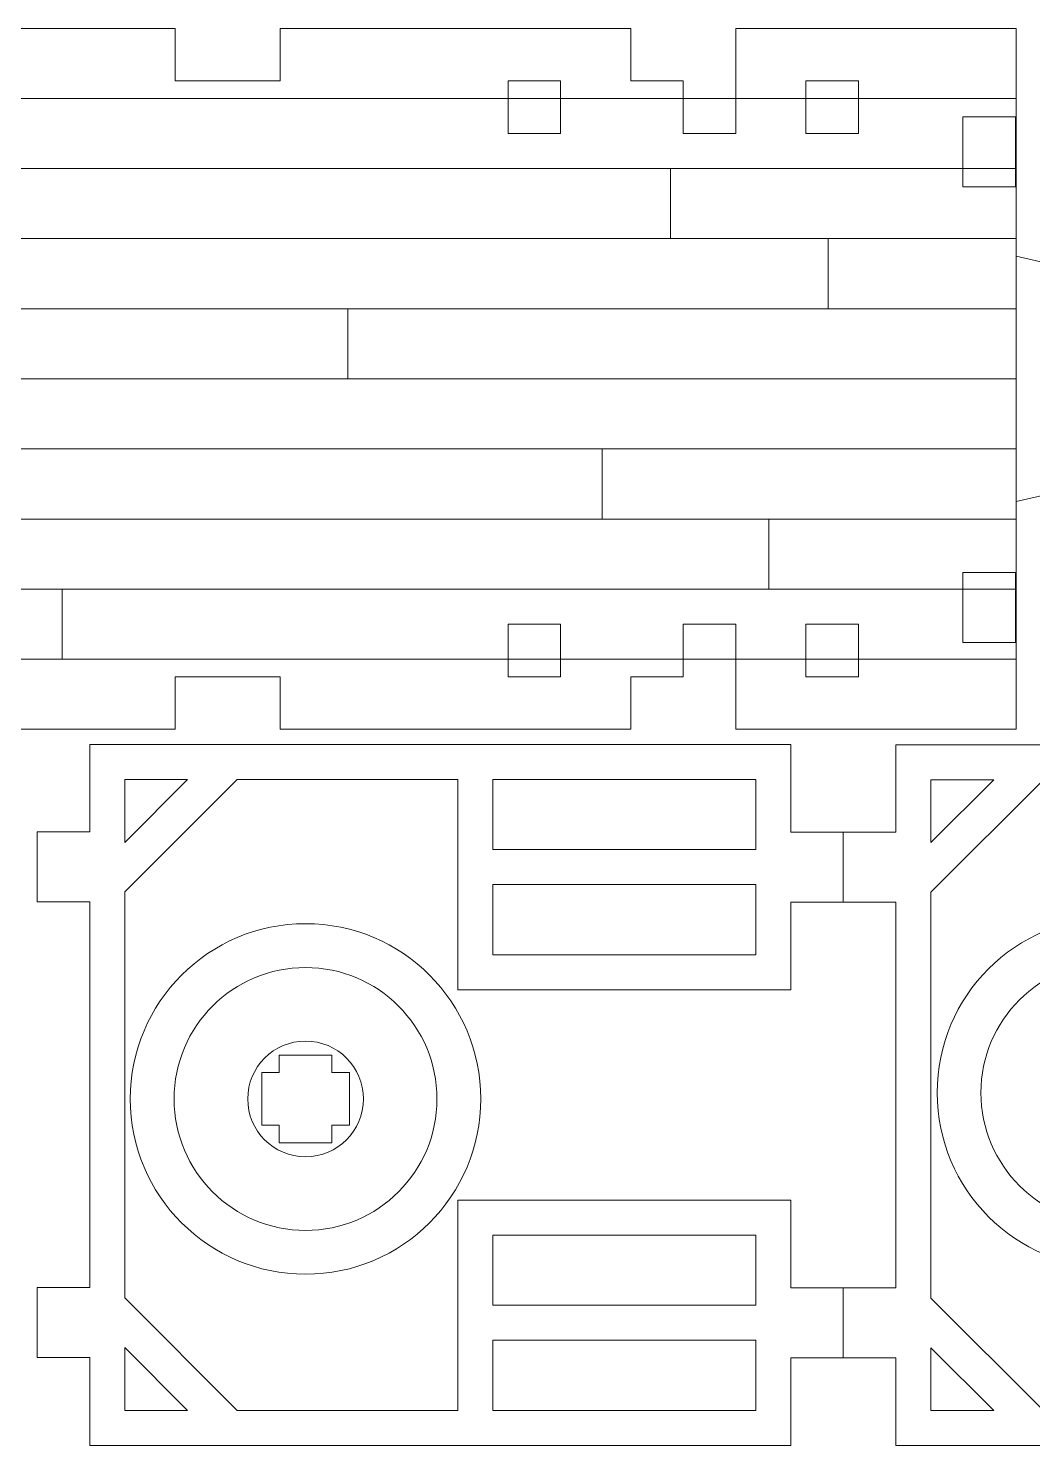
# Model space of a CAD drawing. Header units: millimetres. Extents: x -150 to 142, y -93 to 100.
# Drawn here: x -102 to -44.7, y 16.3 to 97.2 of the extents above; entities that cross this region are included whole.
import ezdxf

# ---------------------------------------------------------------- set-up
doc = ezdxf.new("R2010")
doc.units = ezdxf.units.MM
doc.header["$MEASUREMENT"] = 0
doc.layers.add('cut', color=7, linetype='Continuous')
doc.layers.add('cut light', color=7, linetype='Continuous')

msp = doc.modelspace()

# ---------------------------------------------------------------- linework, layer by layer
at = {"layer": 'cut', "lineweight": 0}
for points in [[(-48.6969, 88.1237), (-45.6969, 88.1237), (-45.6969, 92.1237), (-48.6969, 92.1237), (-48.6969, 88.1237)], [(-48.6969, 62.1237), (-45.6969, 62.1237), (-45.6969, 66.1237), (-48.6969, 66.1237), (-48.6969, 62.1237)]]:
    msp.add_lwpolyline(points, close=True, dxfattribs=at)
for centre in [(-40.1618, 36.4298), (-86.1994, 36.0771)]:
    msp.add_ellipse(centre, major_axis=(0, 10), ratio=1, dxfattribs=at)
for points, knots in [([(-45.646, 84.1685), (-45.646, 84.1685), (-37.2093, 82.2375), (-37.2093, 82.2375), (-37.2093, 82.2375), (-35.0231, 81.7372), (-33.646, 79.6911), (-33.646, 77.4483), (-33.646, 77.4483), (-33.646, 77.4483), (-33.646, 76.8887), (-33.646, 76.8887), (-33.646, 76.8887), (-33.646, 74.6459), (-35.0229, 72.5998), (-37.2093, 72.0995), (-37.2093, 72.0995), (-37.2093, 72.0995), (-45.646, 70.1685), (-45.646, 70.1685), (-45.646, 70.1685), (-45.646, 70.1685), (-45.646, 57.1685), (-45.646, 57.1685), (-45.646, 57.1685), (-45.646, 57.1685), (-61.646, 57.1685), (-61.646, 57.1685), (-61.646, 57.1685), (-61.646, 57.1685), (-61.646, 63.1685), (-61.646, 63.1685), (-61.646, 63.1685), (-61.646, 63.1685), (-64.646, 63.1685), (-64.646, 63.1685), (-64.646, 63.1685), (-64.646, 63.1685), (-64.646, 60.1685), (-64.646, 60.1685), (-64.646, 60.1685), (-64.646, 60.1685), (-67.646, 60.1685), (-67.646, 60.1685), (-67.646, 60.1685), (-67.646, 60.1685), (-67.646, 57.1685), (-67.646, 57.1685), (-67.646, 57.1685), (-67.646, 57.1685), (-87.646, 57.1685), (-87.646, 57.1685), (-87.646, 57.1685), (-87.646, 57.1685), (-87.646, 60.1685), (-87.646, 60.1685), (-87.646, 60.1685), (-87.646, 60.1685), (-93.646, 60.1685), (-93.646, 60.1685), (-93.646, 60.1685), (-93.646, 60.1685), (-93.646, 57.1685), (-93.646, 57.1685), (-93.646, 57.1685), (-93.646, 57.1685), (-113.646, 57.1685), (-113.646, 57.1685), (-113.646, 57.1685), (-113.646, 57.1685), (-113.646, 60.1685), (-113.646, 60.1685), (-113.646, 60.1685), (-113.646, 60.1685), (-116.646, 60.1685), (-116.646, 60.1685), (-116.646, 60.1685), (-116.646, 60.1685), (-116.646, 63.1685), (-116.646, 63.1685), (-116.646, 63.1685), (-116.646, 63.1685), (-119.646, 63.1685), (-119.646, 63.1685), (-119.646, 63.1685), (-119.646, 63.1685), (-119.646, 57.1685), (-119.646, 57.1685), (-119.646, 57.1685), (-119.646, 57.1685), (-135.646, 57.1685), (-135.646, 57.1685), (-135.646, 57.1685), (-135.646, 57.1685), (-135.646, 70.1685), (-135.646, 70.1685), (-135.646, 70.1685), (-135.646, 70.1685), (-144.0827, 72.0995), (-144.0827, 72.0995), (-144.0827, 72.0995), (-146.2691, 72.5999), (-147.646, 74.6457), (-147.646, 76.8887), (-147.646, 76.8887), (-147.646, 76.8887), (-147.646, 77.4483), (-147.646, 77.4483), (-147.646, 77.4483), (-147.646, 79.6913), (-146.269, 81.7371), (-144.0827, 82.2375), (-144.0827, 82.2375), (-144.0827, 82.2375), (-135.646, 84.1685), (-135.646, 84.1685), (-135.646, 84.1685), (-135.646, 84.1685), (-135.646, 97.1685), (-135.646, 97.1685), (-135.646, 97.1685), (-135.646, 97.1685), (-119.646, 97.1685), (-119.646, 97.1685), (-119.646, 97.1685), (-119.646, 97.1685), (-119.646, 91.1685), (-119.646, 91.1685), (-119.646, 91.1685), (-119.646, 91.1685), (-116.646, 91.1685), (-116.646, 91.1685), (-116.646, 91.1685), (-116.646, 91.1685), (-116.646, 94.1685), (-116.646, 94.1685), (-116.646, 94.1685), (-116.646, 94.1685), (-113.646, 94.1685), (-113.646, 94.1685), (-113.646, 94.1685), (-113.646, 94.1685), (-113.646, 97.1685), (-113.646, 97.1685), (-113.646, 97.1685), (-113.646, 97.1685), (-93.646, 97.1685), (-93.646, 97.1685), (-93.646, 97.1685), (-93.646, 97.1685), (-93.646, 94.1685), (-93.646, 94.1685), (-93.646, 94.1685), (-93.646, 94.1685), (-87.646, 94.1685), (-87.646, 94.1685), (-87.646, 94.1685), (-87.646, 94.1685), (-87.646, 97.1685), (-87.646, 97.1685), (-87.646, 97.1685), (-87.646, 97.1685), (-67.646, 97.1685), (-67.646, 97.1685), (-67.646, 97.1685), (-67.646, 97.1685), (-67.646, 94.1685), (-67.646, 94.1685), (-67.646, 94.1685), (-67.646, 94.1685), (-64.646, 94.1685), (-64.646, 94.1685), (-64.646, 94.1685), (-64.646, 94.1685), (-64.646, 91.1685), (-64.646, 91.1685), (-64.646, 91.1685), (-64.646, 91.1685), (-61.646, 91.1685), (-61.646, 91.1685), (-61.646, 91.1685), (-61.646, 91.1685), (-61.646, 97.1685), (-61.646, 97.1685), (-61.646, 97.1685), (-61.646, 97.1685), (-45.646, 97.1685), (-45.646, 97.1685), (-45.646, 97.1685), (-45.646, 97.1685), (-45.646, 84.1685), (-45.646, 84.1685)], [0, 0, 0, 0, 0.0204082, 0.0204082, 0.0204082, 0.0204082, 0.0408163, 0.0408163, 0.0408163, 0.0408163, 0.0612245, 0.0612245, 0.0612245, 0.0612245, 0.0816327, 0.0816327, 0.0816327, 0.0816327, 0.1020408, 0.1020408, 0.1020408, 0.1020408, 0.122449, 0.122449, 0.122449, 0.122449, 0.1428571, 0.1428571, 0.1428571, 0.1428571, 0.1632653, 0.1632653, 0.1632653, 0.1632653, 0.1836735, 0.1836735, 0.1836735, 0.1836735, 0.2040816, 0.2040816, 0.2040816, 0.2040816, 0.2244898, 0.2244898, 0.2244898, 0.2244898, 0.244898, 0.244898, 0.244898, 0.244898, 0.2653061, 0.2653061, 0.2653061, 0.2653061, 0.2857143, 0.2857143, 0.2857143, 0.2857143, 0.3061224, 0.3061224, 0.3061224, 0.3061224, 0.3265306, 0.3265306, 0.3265306, 0.3265306, 0.3469388, 0.3469388, 0.3469388, 0.3469388, 0.3673469, 0.3673469, 0.3673469, 0.3673469, 0.3877551, 0.3877551, 0.3877551, 0.3877551, 0.4081633, 0.4081633, 0.4081633, 0.4081633, 0.4285714, 0.4285714, 0.4285714, 0.4285714, 0.4489796, 0.4489796, 0.4489796, 0.4489796, 0.4693878, 0.4693878, 0.4693878, 0.4693878, 0.4897959, 0.4897959, 0.4897959, 0.4897959, 0.5102041, 0.5102041, 0.5102041, 0.5102041, 0.5306122, 0.5306122, 0.5306122, 0.5306122, 0.5510204, 0.5510204, 0.5510204, 0.5510204, 0.5714286, 0.5714286, 0.5714286, 0.5714286, 0.5918367, 0.5918367, 0.5918367, 0.5918367, 0.6122449, 0.6122449, 0.6122449, 0.6122449, 0.6326531, 0.6326531, 0.6326531, 0.6326531, 0.6530612, 0.6530612, 0.6530612, 0.6530612, 0.6734694, 0.6734694, 0.6734694, 0.6734694, 0.6938776, 0.6938776, 0.6938776, 0.6938776, 0.7142857, 0.7142857, 0.7142857, 0.7142857, 0.7346939, 0.7346939, 0.7346939, 0.7346939, 0.755102, 0.755102, 0.755102, 0.755102, 0.7755102, 0.7755102, 0.7755102, 0.7755102, 0.7959184, 0.7959184, 0.7959184, 0.7959184, 0.8163265, 0.8163265, 0.8163265, 0.8163265, 0.8367347, 0.8367347, 0.8367347, 0.8367347, 0.8571429, 0.8571429, 0.8571429, 0.8571429, 0.877551, 0.877551, 0.877551, 0.877551, 0.8979592, 0.8979592, 0.8979592, 0.8979592, 0.9183673, 0.9183673, 0.9183673, 0.9183673, 0.9387755, 0.9387755, 0.9387755, 0.9387755, 0.9591837, 0.9591837, 0.9591837, 0.9591837, 1, 1, 1, 1]), ([(-71.646, 91.1685), (-71.646, 91.1685), (-74.646, 91.1685), (-74.646, 91.1685), (-74.646, 91.1685), (-74.646, 91.1685), (-74.646, 94.1685), (-74.646, 94.1685), (-74.646, 94.1685), (-74.646, 94.1685), (-71.646, 94.1685), (-71.646, 94.1685), (-71.646, 94.1685), (-71.646, 94.1685), (-71.646, 91.1685), (-71.646, 91.1685)], [0, 0, 0, 0, 0.2, 0.2, 0.2, 0.2, 0.4, 0.4, 0.4, 0.4, 0.6, 0.6, 0.6, 0.6, 1, 1, 1, 1]), ([(-54.646, 91.1685), (-54.646, 91.1685), (-57.646, 91.1685), (-57.646, 91.1685), (-57.646, 91.1685), (-57.646, 91.1685), (-57.646, 94.1685), (-57.646, 94.1685), (-57.646, 94.1685), (-57.646, 94.1685), (-54.646, 94.1685), (-54.646, 94.1685), (-54.646, 94.1685), (-54.646, 94.1685), (-54.646, 91.1685), (-54.646, 91.1685)], [0, 0, 0, 0, 0.2, 0.2, 0.2, 0.2, 0.4, 0.4, 0.4, 0.4, 0.6, 0.6, 0.6, 0.6, 1, 1, 1, 1]), ([(-71.646, 60.1685), (-71.646, 60.1685), (-74.646, 60.1685), (-74.646, 60.1685), (-74.646, 60.1685), (-74.646, 60.1685), (-74.646, 63.1685), (-74.646, 63.1685), (-74.646, 63.1685), (-74.646, 63.1685), (-71.646, 63.1685), (-71.646, 63.1685), (-71.646, 63.1685), (-71.646, 63.1685), (-71.646, 60.1685), (-71.646, 60.1685)], [0, 0, 0, 0, 0.2, 0.2, 0.2, 0.2, 0.4, 0.4, 0.4, 0.4, 0.6, 0.6, 0.6, 0.6, 1, 1, 1, 1]), ([(-54.646, 60.1685), (-54.646, 60.1685), (-57.646, 60.1685), (-57.646, 60.1685), (-57.646, 60.1685), (-57.646, 60.1685), (-57.646, 63.1685), (-57.646, 63.1685), (-57.646, 63.1685), (-57.646, 63.1685), (-54.646, 63.1685), (-54.646, 63.1685), (-54.646, 63.1685), (-54.646, 63.1685), (-54.646, 60.1685), (-54.646, 60.1685)], [0, 0, 0, 0, 0.2, 0.2, 0.2, 0.2, 0.4, 0.4, 0.4, 0.4, 0.6, 0.6, 0.6, 0.6, 1, 1, 1, 1]), ([(-98.5156, 16.3045), (-98.5156, 16.3045), (-98.5156, 21.3163), (-98.5156, 21.3163), (-98.5156, 21.3163), (-98.5156, 21.3163), (-101.5156, 21.3163), (-101.5156, 21.3163), (-101.5156, 21.3163), (-101.5156, 21.3163), (-101.5156, 25.3163), (-101.5156, 25.3163), (-101.5156, 25.3163), (-101.5156, 25.3163), (-98.5156, 25.3163), (-98.5156, 25.3163), (-98.5156, 25.3163), (-98.5156, 25.3163), (-98.5156, 47.3163), (-98.5156, 47.3163), (-98.5156, 47.3163), (-98.5156, 47.3163), (-101.5156, 47.3163), (-101.5156, 47.3163), (-101.5156, 47.3163), (-101.5156, 47.3163), (-101.5156, 51.3163), (-101.5156, 51.3163), (-101.5156, 51.3163), (-101.5156, 51.3163), (-98.5156, 51.3163), (-98.5156, 51.3163), (-98.5156, 51.3163), (-98.5156, 51.3163), (-98.5156, 56.3045), (-98.5156, 56.3045), (-98.5156, 56.3045), (-98.5156, 56.3045), (-58.5156, 56.3045), (-58.5156, 56.3045), (-58.5156, 56.3045), (-58.5156, 56.3045), (-58.5156, 51.3045), (-58.5156, 51.3045), (-58.5156, 51.3045), (-58.5156, 51.3045), (-55.5156, 51.3045), (-55.5156, 51.3045), (-55.5156, 51.3045), (-55.5156, 51.3045), (-55.5156, 47.3045), (-55.5156, 47.3045), (-55.5156, 47.3045), (-55.5156, 47.3045), (-58.5156, 47.3045), (-58.5156, 47.3045), (-58.5156, 47.3045), (-58.5156, 47.3045), (-58.5156, 42.3045), (-58.5156, 42.3045), (-58.5156, 42.3045), (-58.5156, 42.3045), (-60.5156, 42.3045), (-60.5156, 42.3045), (-60.5156, 42.3045), (-60.5156, 42.3045), (-68.0156, 42.3045), (-68.0156, 42.3045), (-68.0156, 42.3045), (-68.0156, 42.3045), (-75.5156, 42.3045), (-75.5156, 42.3045), (-75.5156, 42.3045), (-75.5156, 42.3045), (-77.5156, 42.3045), (-77.5156, 42.3045), (-77.5156, 42.3045), (-77.5156, 42.3045), (-77.5156, 54.3045), (-77.5156, 54.3045), (-77.5156, 54.3045), (-77.5156, 54.3045), (-90.1014, 54.3045), (-90.1014, 54.3045), (-90.1014, 54.3045), (-90.1014, 54.3045), (-96.5156, 47.8903), (-96.5156, 47.8903), (-96.5156, 47.8903), (-96.5156, 47.8903), (-96.5156, 24.7187), (-96.5156, 24.7187), (-96.5156, 24.7187), (-96.5156, 24.7187), (-90.1014, 18.3045), (-90.1014, 18.3045), (-90.1014, 18.3045), (-90.1014, 18.3045), (-77.5156, 18.3045), (-77.5156, 18.3045), (-77.5156, 18.3045), (-77.5156, 18.3045), (-77.5156, 30.3045), (-77.5156, 30.3045), (-77.5156, 30.3045), (-77.5156, 30.3045), (-75.5156, 30.3045), (-75.5156, 30.3045), (-75.5156, 30.3045), (-75.5156, 30.3045), (-68.0156, 30.3045), (-68.0156, 30.3045), (-68.0156, 30.3045), (-68.0156, 30.3045), (-60.5156, 30.3045), (-60.5156, 30.3045), (-60.5156, 30.3045), (-60.5156, 30.3045), (-58.5156, 30.3045), (-58.5156, 30.3045), (-58.5156, 30.3045), (-58.5156, 30.3045), (-58.5156, 25.3045), (-58.5156, 25.3045), (-58.5156, 25.3045), (-58.5156, 25.3045), (-55.5156, 25.3045), (-55.5156, 25.3045), (-55.5156, 25.3045), (-55.5156, 25.3045), (-55.5156, 21.3045), (-55.5156, 21.3045), (-55.5156, 21.3045), (-55.5156, 21.3045), (-58.5156, 21.3045), (-58.5156, 21.3045), (-58.5156, 21.3045), (-58.5156, 21.3045), (-58.5156, 16.3045), (-58.5156, 16.3045), (-58.5156, 16.3045), (-58.5156, 16.3045), (-98.5156, 16.3045), (-98.5156, 16.3045)], [0, 0, 0, 0, 0.027027, 0.027027, 0.027027, 0.027027, 0.0540541, 0.0540541, 0.0540541, 0.0540541, 0.0810811, 0.0810811, 0.0810811, 0.0810811, 0.1081081, 0.1081081, 0.1081081, 0.1081081, 0.1351351, 0.1351351, 0.1351351, 0.1351351, 0.1621622, 0.1621622, 0.1621622, 0.1621622, 0.1891892, 0.1891892, 0.1891892, 0.1891892, 0.2162162, 0.2162162, 0.2162162, 0.2162162, 0.2432432, 0.2432432, 0.2432432, 0.2432432, 0.2702703, 0.2702703, 0.2702703, 0.2702703, 0.2972973, 0.2972973, 0.2972973, 0.2972973, 0.3243243, 0.3243243, 0.3243243, 0.3243243, 0.3513514, 0.3513514, 0.3513514, 0.3513514, 0.3783784, 0.3783784, 0.3783784, 0.3783784, 0.4054054, 0.4054054, 0.4054054, 0.4054054, 0.4324324, 0.4324324, 0.4324324, 0.4324324, 0.4594595, 0.4594595, 0.4594595, 0.4594595, 0.4864865, 0.4864865, 0.4864865, 0.4864865, 0.5135135, 0.5135135, 0.5135135, 0.5135135, 0.5405405, 0.5405405, 0.5405405, 0.5405405, 0.5675676, 0.5675676, 0.5675676, 0.5675676, 0.5945946, 0.5945946, 0.5945946, 0.5945946, 0.6216216, 0.6216216, 0.6216216, 0.6216216, 0.6486486, 0.6486486, 0.6486486, 0.6486486, 0.6756757, 0.6756757, 0.6756757, 0.6756757, 0.7027027, 0.7027027, 0.7027027, 0.7027027, 0.7297297, 0.7297297, 0.7297297, 0.7297297, 0.7567568, 0.7567568, 0.7567568, 0.7567568, 0.7837838, 0.7837838, 0.7837838, 0.7837838, 0.8108108, 0.8108108, 0.8108108, 0.8108108, 0.8378378, 0.8378378, 0.8378378, 0.8378378, 0.8648649, 0.8648649, 0.8648649, 0.8648649, 0.8918919, 0.8918919, 0.8918919, 0.8918919, 0.9189189, 0.9189189, 0.9189189, 0.9189189, 0.9459459, 0.9459459, 0.9459459, 0.9459459, 1, 1, 1, 1]), ([(-52.5156, 16.2927), (-52.5156, 16.2927), (-52.5156, 21.3045), (-52.5156, 21.3045), (-52.5156, 21.3045), (-52.5156, 21.3045), (-55.5156, 21.3045), (-55.5156, 21.3045), (-55.5156, 21.3045), (-55.5156, 21.3045), (-55.5156, 25.3045), (-55.5156, 25.3045), (-55.5156, 25.3045), (-55.5156, 25.3045), (-52.5156, 25.3045), (-52.5156, 25.3045), (-52.5156, 25.3045), (-52.5156, 25.3045), (-52.5156, 47.3045), (-52.5156, 47.3045), (-52.5156, 47.3045), (-52.5156, 47.3045), (-55.5156, 47.3045), (-55.5156, 47.3045), (-55.5156, 47.3045), (-55.5156, 47.3045), (-55.5156, 51.3045), (-55.5156, 51.3045), (-55.5156, 51.3045), (-55.5156, 51.3045), (-52.5156, 51.3045), (-52.5156, 51.3045), (-52.5156, 51.3045), (-52.5156, 51.3045), (-52.5156, 56.2927), (-52.5156, 56.2927), (-52.5156, 56.2927), (-52.5156, 56.2927), (-12.5156, 56.2927), (-12.5156, 56.2927), (-12.5156, 56.2927), (-12.5156, 56.2927), (-12.5156, 51.2927), (-12.5156, 51.2927), (-12.5156, 51.2927), (-12.5156, 51.2927), (-9.5156, 51.2927), (-9.5156, 51.2927), (-9.5156, 51.2927), (-9.5156, 51.2927), (-9.5156, 47.2927), (-9.5156, 47.2927), (-9.5156, 47.2927), (-9.5156, 47.2927), (-12.5156, 47.2927), (-12.5156, 47.2927), (-12.5156, 47.2927), (-12.5156, 47.2927), (-12.5156, 42.2927), (-12.5156, 42.2927), (-12.5156, 42.2927), (-12.5156, 42.2927), (-14.5156, 42.2927), (-14.5156, 42.2927), (-14.5156, 42.2927), (-14.5156, 42.2927), (-22.0156, 42.2927), (-22.0156, 42.2927), (-22.0156, 42.2927), (-22.0156, 42.2927), (-29.5156, 42.2927), (-29.5156, 42.2927), (-29.5156, 42.2927), (-29.5156, 42.2927), (-31.5156, 42.2927), (-31.5156, 42.2927), (-31.5156, 42.2927), (-31.5156, 42.2927), (-31.5156, 54.2927), (-31.5156, 54.2927), (-31.5156, 54.2927), (-31.5156, 54.2927), (-44.1014, 54.2927), (-44.1014, 54.2927), (-44.1014, 54.2927), (-44.1014, 54.2927), (-50.5156, 47.8785), (-50.5156, 47.8785), (-50.5156, 47.8785), (-50.5156, 47.8785), (-50.5156, 24.7069), (-50.5156, 24.7069), (-50.5156, 24.7069), (-50.5156, 24.7069), (-44.1014, 18.2927), (-44.1014, 18.2927), (-44.1014, 18.2927), (-44.1014, 18.2927), (-31.5156, 18.2927), (-31.5156, 18.2927), (-31.5156, 18.2927), (-31.5156, 18.2927), (-31.5156, 30.2927), (-31.5156, 30.2927), (-31.5156, 30.2927), (-31.5156, 30.2927), (-29.5156, 30.2927), (-29.5156, 30.2927), (-29.5156, 30.2927), (-29.5156, 30.2927), (-22.0156, 30.2927), (-22.0156, 30.2927), (-22.0156, 30.2927), (-22.0156, 30.2927), (-14.5156, 30.2927), (-14.5156, 30.2927), (-14.5156, 30.2927), (-14.5156, 30.2927), (-12.5156, 30.2927), (-12.5156, 30.2927), (-12.5156, 30.2927), (-12.5156, 30.2927), (-12.5156, 25.2927), (-12.5156, 25.2927), (-12.5156, 25.2927), (-12.5156, 25.2927), (-9.5156, 25.2927), (-9.5156, 25.2927), (-9.5156, 25.2927), (-9.5156, 25.2927), (-9.5156, 21.2927), (-9.5156, 21.2927), (-9.5156, 21.2927), (-9.5156, 21.2927), (-12.5156, 21.2927), (-12.5156, 21.2927), (-12.5156, 21.2927), (-12.5156, 21.2927), (-12.5156, 16.2927), (-12.5156, 16.2927), (-12.5156, 16.2927), (-12.5156, 16.2927), (-52.5156, 16.2927), (-52.5156, 16.2927)], [0, 0, 0, 0, 0.027027, 0.027027, 0.027027, 0.027027, 0.0540541, 0.0540541, 0.0540541, 0.0540541, 0.0810811, 0.0810811, 0.0810811, 0.0810811, 0.1081081, 0.1081081, 0.1081081, 0.1081081, 0.1351351, 0.1351351, 0.1351351, 0.1351351, 0.1621622, 0.1621622, 0.1621622, 0.1621622, 0.1891892, 0.1891892, 0.1891892, 0.1891892, 0.2162162, 0.2162162, 0.2162162, 0.2162162, 0.2432432, 0.2432432, 0.2432432, 0.2432432, 0.2702703, 0.2702703, 0.2702703, 0.2702703, 0.2972973, 0.2972973, 0.2972973, 0.2972973, 0.3243243, 0.3243243, 0.3243243, 0.3243243, 0.3513514, 0.3513514, 0.3513514, 0.3513514, 0.3783784, 0.3783784, 0.3783784, 0.3783784, 0.4054054, 0.4054054, 0.4054054, 0.4054054, 0.4324324, 0.4324324, 0.4324324, 0.4324324, 0.4594595, 0.4594595, 0.4594595, 0.4594595, 0.4864865, 0.4864865, 0.4864865, 0.4864865, 0.5135135, 0.5135135, 0.5135135, 0.5135135, 0.5405405, 0.5405405, 0.5405405, 0.5405405, 0.5675676, 0.5675676, 0.5675676, 0.5675676, 0.5945946, 0.5945946, 0.5945946, 0.5945946, 0.6216216, 0.6216216, 0.6216216, 0.6216216, 0.6486486, 0.6486486, 0.6486486, 0.6486486, 0.6756757, 0.6756757, 0.6756757, 0.6756757, 0.7027027, 0.7027027, 0.7027027, 0.7027027, 0.7297297, 0.7297297, 0.7297297, 0.7297297, 0.7567568, 0.7567568, 0.7567568, 0.7567568, 0.7837838, 0.7837838, 0.7837838, 0.7837838, 0.8108108, 0.8108108, 0.8108108, 0.8108108, 0.8378378, 0.8378378, 0.8378378, 0.8378378, 0.8648649, 0.8648649, 0.8648649, 0.8648649, 0.8918919, 0.8918919, 0.8918919, 0.8918919, 0.9189189, 0.9189189, 0.9189189, 0.9189189, 0.9459459, 0.9459459, 0.9459459, 0.9459459, 1, 1, 1, 1]), ([(-96.5156, 50.7187), (-96.5156, 50.7187), (-92.9298, 54.3045), (-92.9298, 54.3045), (-92.9298, 54.3045), (-92.9298, 54.3045), (-96.5156, 54.3045), (-96.5156, 54.3045), (-96.5156, 54.3045), (-96.5156, 54.3045), (-96.5156, 50.7187), (-96.5156, 50.7187)], [0, 0, 0, 0, 0.25, 0.25, 0.25, 0.25, 0.5, 0.5, 0.5, 0.5, 1, 1, 1, 1]), ([(-60.5156, 50.3046), (-60.5156, 50.3046), (-75.5156, 50.3046), (-75.5156, 50.3046), (-75.5156, 50.3046), (-75.5156, 50.3046), (-75.5156, 54.3045), (-75.5156, 54.3045), (-75.5156, 54.3045), (-75.5156, 54.3045), (-60.5156, 54.3045), (-60.5156, 54.3045), (-60.5156, 54.3045), (-60.5156, 54.3045), (-60.5156, 50.3046), (-60.5156, 50.3046)], [0, 0, 0, 0, 0.2, 0.2, 0.2, 0.2, 0.4, 0.4, 0.4, 0.4, 0.6, 0.6, 0.6, 0.6, 1, 1, 1, 1]), ([(-50.5156, 50.7069), (-50.5156, 50.7069), (-46.9298, 54.2927), (-46.9298, 54.2927), (-46.9298, 54.2927), (-46.9298, 54.2927), (-50.5156, 54.2927), (-50.5156, 54.2927), (-50.5156, 54.2927), (-50.5156, 54.2927), (-50.5156, 50.7069), (-50.5156, 50.7069)], [0, 0, 0, 0, 0.25, 0.25, 0.25, 0.25, 0.5, 0.5, 0.5, 0.5, 1, 1, 1, 1]), ([(-75.5156, 48.3046), (-75.5156, 48.3046), (-60.5156, 48.3046), (-60.5156, 48.3046), (-60.5156, 48.3046), (-60.5156, 48.3046), (-60.5156, 44.3045), (-60.5156, 44.3045), (-60.5156, 44.3045), (-60.5156, 44.3045), (-75.5156, 44.3045), (-75.5156, 44.3045), (-75.5156, 44.3045), (-75.5156, 44.3045), (-75.5156, 48.3046), (-75.5156, 48.3046)], [0, 0, 0, 0, 0.2, 0.2, 0.2, 0.2, 0.4, 0.4, 0.4, 0.4, 0.6, 0.6, 0.6, 0.6, 1, 1, 1, 1]), ([(-87.6994, 38.5771), (-87.6994, 38.5771), (-84.6994, 38.5771), (-84.6994, 38.5771), (-84.6994, 38.5771), (-84.6994, 38.5771), (-84.6994, 37.5771), (-84.6994, 37.5771), (-84.6994, 37.5771), (-84.6994, 37.5771), (-83.6994, 37.5771), (-83.6994, 37.5771), (-83.6994, 37.5771), (-83.6994, 37.5771), (-83.6994, 34.5771), (-83.6994, 34.5771), (-83.6994, 34.5771), (-83.6994, 34.5771), (-84.6994, 34.5771), (-84.6994, 34.5771), (-84.6994, 34.5771), (-84.6994, 34.5771), (-84.6994, 33.5771), (-84.6994, 33.5771), (-84.6994, 33.5771), (-84.6994, 33.5771), (-87.6994, 33.5771), (-87.6994, 33.5771), (-87.6994, 33.5771), (-87.6994, 33.5771), (-87.6994, 34.5771), (-87.6994, 34.5771), (-87.6994, 34.5771), (-87.6994, 34.5771), (-88.6994, 34.5771), (-88.6994, 34.5771), (-88.6994, 34.5771), (-88.6994, 34.5771), (-88.6994, 37.5771), (-88.6994, 37.5771), (-88.6994, 37.5771), (-88.6994, 37.5771), (-87.6994, 37.5771), (-87.6994, 37.5771), (-87.6994, 37.5771), (-87.6994, 37.5771), (-87.6994, 38.5771), (-87.6994, 38.5771)], [0, 0, 0, 0, 0.0769231, 0.0769231, 0.0769231, 0.0769231, 0.1538462, 0.1538462, 0.1538462, 0.1538462, 0.2307692, 0.2307692, 0.2307692, 0.2307692, 0.3076923, 0.3076923, 0.3076923, 0.3076923, 0.3846154, 0.3846154, 0.3846154, 0.3846154, 0.4615385, 0.4615385, 0.4615385, 0.4615385, 0.5384615, 0.5384615, 0.5384615, 0.5384615, 0.6153846, 0.6153846, 0.6153846, 0.6153846, 0.6923077, 0.6923077, 0.6923077, 0.6923077, 0.7692308, 0.7692308, 0.7692308, 0.7692308, 0.8461538, 0.8461538, 0.8461538, 0.8461538, 1, 1, 1, 1]), ([(-60.5156, 24.3046), (-60.5156, 24.3046), (-75.5156, 24.3046), (-75.5156, 24.3046), (-75.5156, 24.3046), (-75.5156, 24.3046), (-75.5156, 28.3045), (-75.5156, 28.3045), (-75.5156, 28.3045), (-75.5156, 28.3045), (-60.5156, 28.3045), (-60.5156, 28.3045), (-60.5156, 28.3045), (-60.5156, 28.3045), (-60.5156, 24.3046), (-60.5156, 24.3046)], [0, 0, 0, 0, 0.2, 0.2, 0.2, 0.2, 0.4, 0.4, 0.4, 0.4, 0.6, 0.6, 0.6, 0.6, 1, 1, 1, 1]), ([(-92.9298, 18.3045), (-92.9298, 18.3045), (-96.5156, 21.8903), (-96.5156, 21.8903), (-96.5156, 21.8903), (-96.5156, 21.8903), (-96.5156, 18.3045), (-96.5156, 18.3045), (-96.5156, 18.3045), (-96.5156, 18.3045), (-92.9298, 18.3045), (-92.9298, 18.3045)], [0, 0, 0, 0, 0.25, 0.25, 0.25, 0.25, 0.5, 0.5, 0.5, 0.5, 1, 1, 1, 1]), ([(-75.5156, 22.3046), (-75.5156, 22.3046), (-60.5156, 22.3046), (-60.5156, 22.3046), (-60.5156, 22.3046), (-60.5156, 22.3046), (-60.5156, 18.3045), (-60.5156, 18.3045), (-60.5156, 18.3045), (-60.5156, 18.3045), (-75.5156, 18.3045), (-75.5156, 18.3045), (-75.5156, 18.3045), (-75.5156, 18.3045), (-75.5156, 22.3046), (-75.5156, 22.3046)], [0, 0, 0, 0, 0.2, 0.2, 0.2, 0.2, 0.4, 0.4, 0.4, 0.4, 0.6, 0.6, 0.6, 0.6, 1, 1, 1, 1]), ([(-46.9298, 18.2927), (-46.9298, 18.2927), (-50.5156, 21.8785), (-50.5156, 21.8785), (-50.5156, 21.8785), (-50.5156, 21.8785), (-50.5156, 18.2927), (-50.5156, 18.2927), (-50.5156, 18.2927), (-50.5156, 18.2927), (-46.9298, 18.2927), (-46.9298, 18.2927)], [0, 0, 0, 0, 0.25, 0.25, 0.25, 0.25, 0.5, 0.5, 0.5, 0.5, 1, 1, 1, 1])]:
    msp.add_open_spline(points, degree=3, knots=knots, dxfattribs=at)
at = {"layer": 'cut light', "color": 5, "lineweight": 0}
for centre, major_axis in [((-40.1618, 36.4298), (0, 7.5)), ((-86.1994, 36.0771), (0, 7.5)), ((-86.1994, 36.0771), (0, 3.2999))]:
    msp.add_ellipse(centre, major_axis=major_axis, ratio=1, dxfattribs=at)
for points in [[(-135.646, 93.1685), (-135.646, 93.1685), (-45.646, 93.1685), (-45.646, 93.1685)], [(-135.646, 89.1685), (-135.646, 89.1685), (-45.646, 89.1685), (-45.646, 89.1685)], [(-65.3673, 85.1685), (-65.3673, 85.1685), (-65.3673, 89.1685), (-65.3673, 89.1685)], [(-135.646, 85.1685), (-135.646, 85.1685), (-45.646, 85.1685), (-45.646, 85.1685)], [(-56.3717, 85.1685), (-56.3717, 85.1685), (-56.3717, 81.1685), (-56.3717, 81.1685)], [(-45.646, 84.1685), (-45.646, 84.1685), (-45.646, 70.1685), (-45.646, 70.1685)], [(-135.646, 81.1685), (-135.646, 81.1685), (-45.646, 81.1685), (-45.646, 81.1685)], [(-83.7824, 77.1685), (-83.7824, 77.1685), (-83.7824, 81.1685), (-83.7824, 81.1685)], [(-135.646, 77.1685), (-135.646, 77.1685), (-45.646, 77.1685), (-45.646, 77.1685)], [(-135.646, 73.1685), (-135.646, 73.1685), (-45.646, 73.1685), (-45.646, 73.1685)], [(-69.2834, 73.1685), (-69.2834, 73.1685), (-69.2834, 69.1685), (-69.2834, 69.1685)], [(-135.646, 69.1685), (-135.646, 69.1685), (-45.646, 69.1685), (-45.646, 69.1685)], [(-59.7583, 65.1685), (-59.7583, 65.1685), (-59.7583, 69.1685), (-59.7583, 69.1685)], [(-135.646, 65.1685), (-135.646, 65.1685), (-45.646, 65.1685), (-45.646, 65.1685)], [(-100.0807, 61.1685), (-100.0807, 61.1685), (-100.0807, 65.1685), (-100.0807, 65.1685)], [(-135.646, 61.1685), (-135.646, 61.1685), (-45.646, 61.1685), (-45.646, 61.1685)]]:
    msp.add_open_spline(points, degree=3, dxfattribs=at)

doc.saveas('drawing.dxf')
